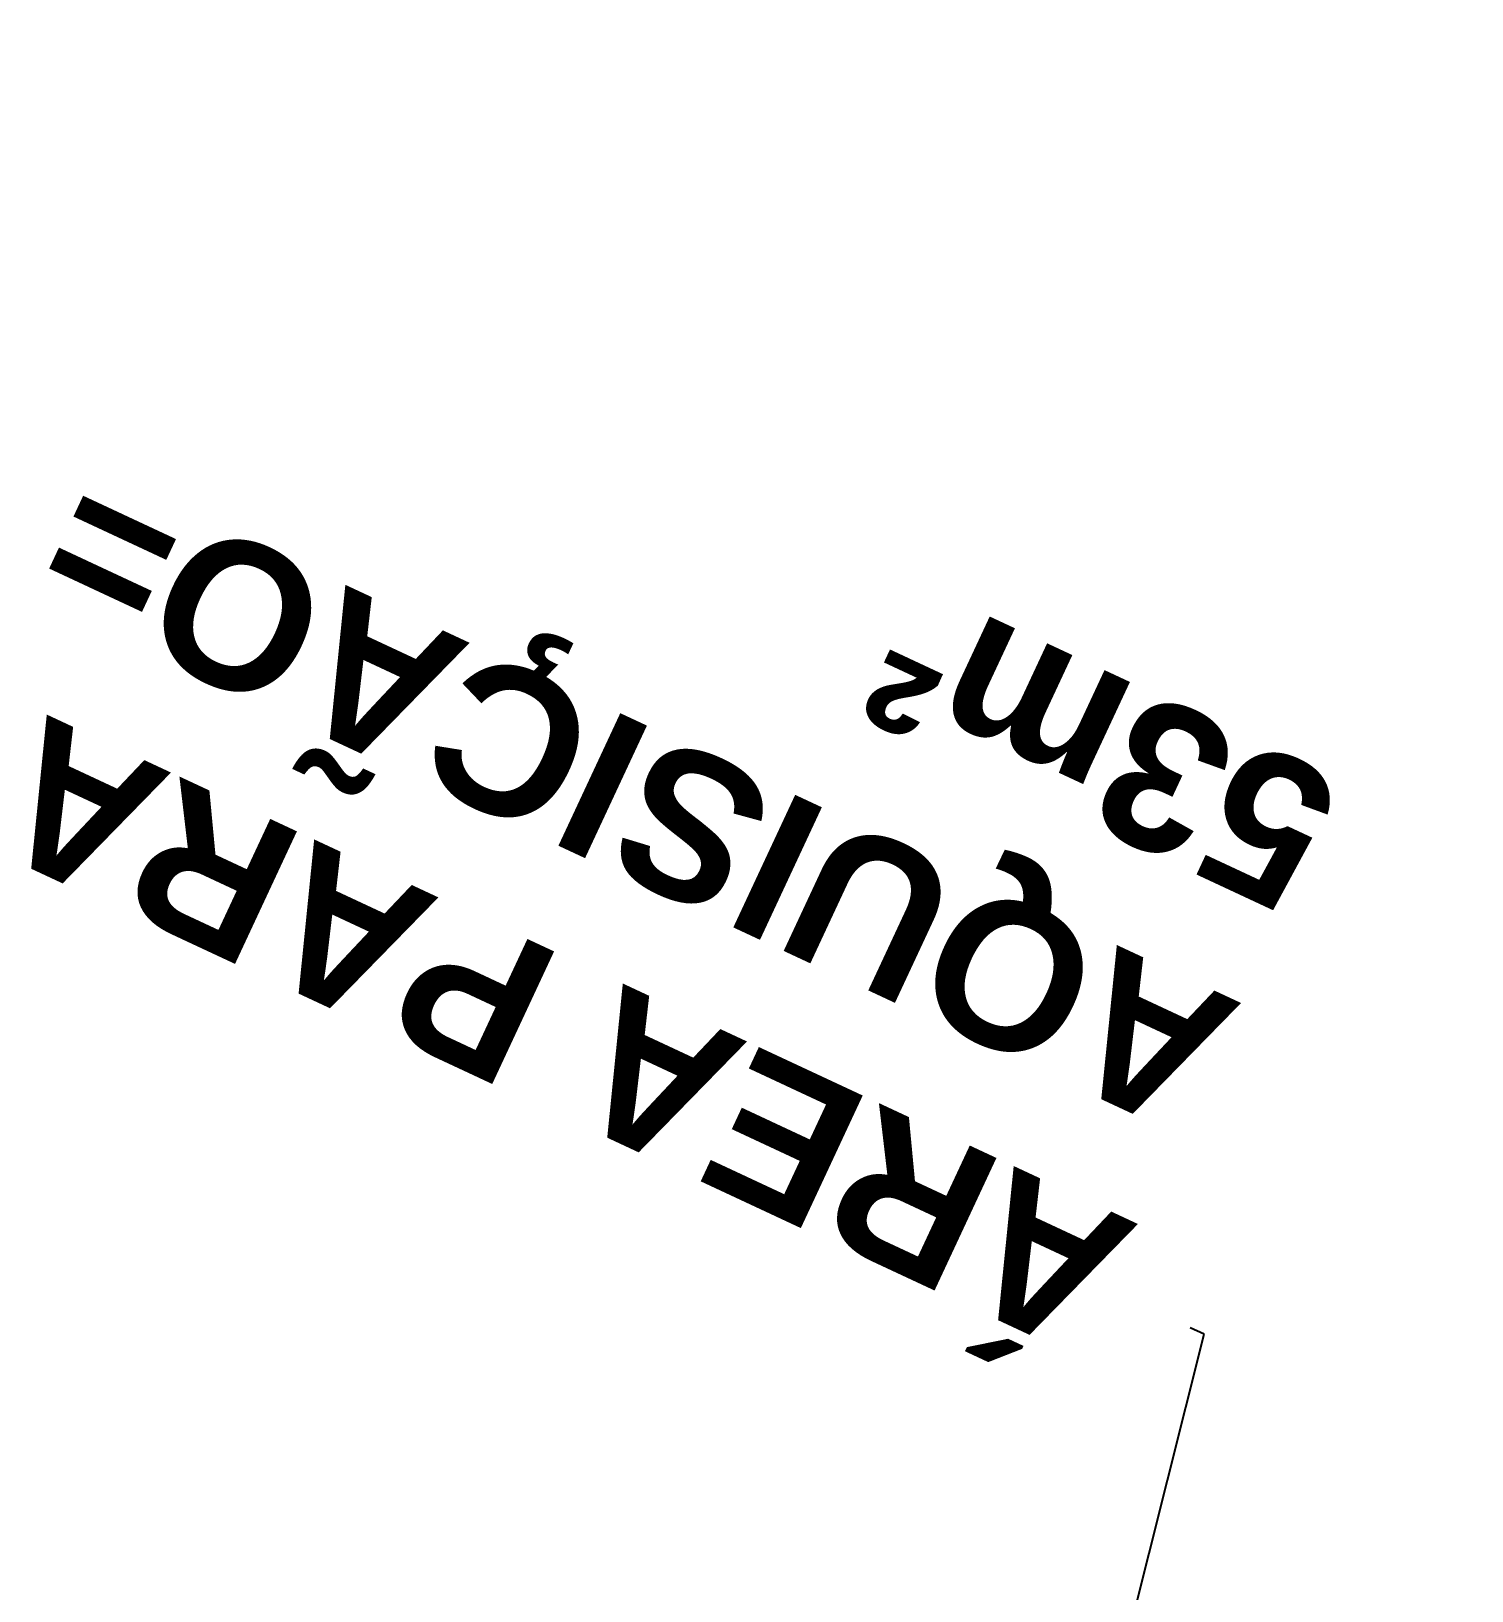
# Model space of a CAD drawing. Header units: metres. Extents: x 292198 to 326394, y 7397335 to 7462838.
# Drawn here: x 297807.9 to 297837.45, y 7452228.58 to 7452260.56 of the extents above; entities that cross this region are included whole.
import ezdxf
from ezdxf import colors
from ezdxf.entities.mleader import LeaderData, LeaderLine
from ezdxf.math import Vec2, Vec3

# ---------------------------------------------------------------- set-up
doc = ezdxf.new("R2010")
doc.units = ezdxf.units.M
doc.layers.add('_TEXTOS PASSARELAS', color=2, linetype='Continuous')
doc.styles.add('ARIAL', font='arial.ttf')

msp = doc.modelspace()

# ---------------------------------------------------------------- leaders
at = {"layer": '_TEXTOS PASSARELAS'}
ml = msp.add_multileader_mtext('Standard', dxfattribs=at)
ml.set_content('{\\fArial|b1|i0|c0|p34;ÁREA PARA\\PAQUISIÇÃO=\\P53m²}', color=256, style='ARIAL')
ml.set_leader_properties()
ml.build(insert=Vec2(0, 0))
ml.multileader.update_dxf_attribs({"text_right_attachment_type": 6, "dogleg_length": 0.5399999999999999, "arrow_head_size": 3.528})
ctx = ml.context
ctx.base_point, ctx.char_height, ctx.arrow_head_size, ctx.landing_gap_size, ctx.plane_origin, ctx.plane_x_axis, ctx.plane_y_axis = Vec3(297831.6662677468, 7452233.973372051), 3, 3.528, 1.764, Vec3(297806.6794529995, 7452234.225269806), Vec3(-0.9061441438440958, 0.4229690184600416), Vec3(-0.4229690184600416, -0.9061441438440958)
ctx.right_attachment = 6
notes = []
notes.append((ctx, [(0, (1, 1, 0), (297831.9539866353, 7452233.839070929), (-0.9061441438440957, 0.4229690184600413), 0.31752, [(0, [(297827.8466398391, 7452217.465826425)], 0, [])])]))
ctx.mtext.insert, ctx.mtext.text_direction, ctx.mtext.rotation, ctx.mtext.flow_direction = Vec3(297829.4225564826, 7452233.337094191), Vec3(-0.9061441438440956, 0.4229690184600415), 2.704873288433869, 5
for ctx, leaders in notes:
    for number, flags, end, landing, length, lines in leaders:
        leader = LeaderData()
        leader.index, (leader.has_last_leader_line, leader.has_dogleg_vector, leader.attachment_direction) = number, flags
        leader.last_leader_point, leader.dogleg_vector, leader.dogleg_length = Vec3(end), Vec3(landing), length
        for number, points, colour, breaks in lines:
            line = LeaderLine()
            line.index, line.vertices, line.color, line.breaks = number, Vec3.list(points), colors.encode_raw_color(colour), breaks
            leader.lines.append(line)
        ctx.leaders.append(leader)

doc.saveas('drawing.dxf')
